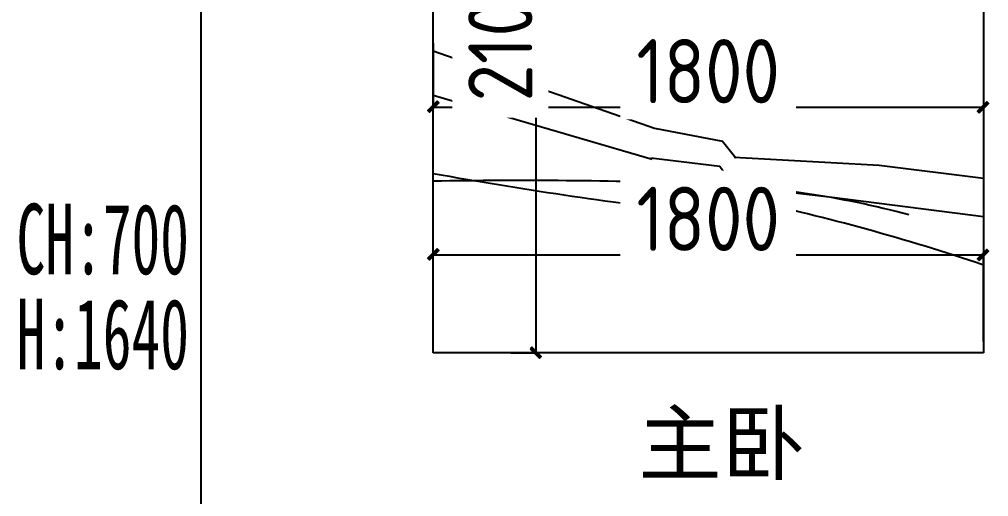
# Model space of a CAD drawing. Extents: x -74236 to 286982, y -14633 to 132816.
# Drawn here: x 116871 to 120041, y 112355 to 113915 of the extents above; entities that cross this region are included whole.
import ezdxf

# ---------------------------------------------------------------- set-up
doc = ezdxf.new("R2010")
doc.units = 0
doc.header["$LTSCALE"] = 10
doc.header["$MEASUREMENT"] = 0
doc.header["$PDSIZE"] = 5
for name, color, linetype in [('0内标注', 250, 'Continuous'), ('1活动家具', 4, 'Continuous'), ('8强弱电布置', 3, 'Continuous'), ('图框', 4, 'Continuous'), ('家具尺寸', 7, 'Continuous')]:
    doc.layers.add(name, color=color, linetype=linetype)
doc.styles.add('pw50', font='simhei.ttf', dxfattribs={"height": 100})
doc.styles.get("Standard").update_dxf_attribs({"font": 'gbenor.shx', "bigfont": 'gbcbig.shx'})
doc.styles.add('仿宋', font='', dxfattribs={"width": 0.6, "height": 240})
doc.styles.get('仿宋').set_extended_font_data('SimSun')
doc.dimstyles.new('wl20', dxfattribs={"dimscale": 60, "dimtxt": 1.8, "dimasz": 0.03, "dimexe": 0, "dimexo": 0.625, "dimgap": 0.2, "dimtad": 1, "dimdec": 0, "dimrnd": 0.05, "dimdsep": 46, "dimtxsty": 'Standard', "dimblk": 'BZ', "dimcen": 0.06, "dimclrd": 127, "dimclre": 127, "dimclrt": 1, "dimadec": 0, "dimazin": 0, "dimtfac": 1, "dimtdec": 0, "dimtix": 1, "dimtmove": 2, "dimatfit": 3, "dimldrblk": 'jt', "dimfxl": 1, "dimtvp": 1, "dimtfill": 1, "dimtolj": 1, "dimtzin": 0, "dimarcsym": 0})

# ---------------------------------------------------------------- blocks, each defined once
blk = doc.blocks.new('fdgfsz')
at = {"color": 8}
blk.add_line((141882.2, 91197.6), (141882.2, 98877.6), dxfattribs=at)
at = {"layer": '1活动家具', "color": 8}
for p, q in [((142641, 96777.6), (142641, 98877.6)), ((144441, 98877.6), (144441, 96777.6)), ((142641, 97764.8), (143365.5, 97512.1)), ((142641, 97620), (143357.8, 97410.6)), ((143365.5, 97512.1), (143588, 97470.1)), ((143588, 97470.1), (143631.2, 97415.3)), ((143353.7, 97414.8), (143578.8, 97387.5)), ((143626.1, 97417.2), (144100, 97391.5)), ((143578.8, 97387.5), (143622.8, 97324.6)), ((144100, 97391.5), (144441, 97348.9)), ((143619.9, 97325.2), (143946.1, 97287.1)), ((143946.1, 97287.1), (144441, 97223.2)), ((144441, 96777.6), (142641, 96777.6))]:
    blk.add_line(p, q, dxfattribs=at)
for centre, radius, start, end in [((145117.2, 111137), 13993.3, 259.80743, 263.35809), ((142922.9, 79612.5), 17728.7, 88.08773, 90.91112), ((143395.8, 94202.5), 3131, 75.1698, 87.8286), ((143671.9, 96814.6), 462, 89.7521, 112.2721), ((142246.2, 90592.4), 6834.3, 71.26807, 77.96658)]:
    blk.add_arc(centre, radius, start, end, dxfattribs=at)
at = {"layer": '0内标注', "color": 8, "style": '仿宋', "width": 0.6}
for s, p in [('CH:700', (141278.4, 97034.9)), ('H:1640', (141278.4, 96724.6))]:
    blk.add_text(s, height=230.4, dxfattribs=at).set_placement(p)
at = {"layer": '1活动家具', "color": 8, "style": 'pw50'}
blk.add_text('主卧', height=200, dxfattribs=at).set_placement((143312.7, 96382.6))
blk = doc.blocks.new('BZ')
at = {"layer": '图框', "linetype": 'Continuous'}
blk.add_hatch(color=2, dxfattribs=at).paths.add_polyline_path([(9.6, 6.5), (6.6, 9.4), (-10.5, -7.5), (-7.4, -10.7)])
blk.add_lwpolyline([(-7.4, -10.7), (9.6, 6.5), (6.6, 9.4), (-10.5, -7.5), (-7.4, -10.7)], dxfattribs=at)
blk = doc.blocks.new('*D484')
at = {"layer": '8强弱电布置', "color": 127, "lineweight": -2, "transparency": 16777216}
for p, q in [((118223.8, 113837.1), (118223.8, 113628.3)), ((120023.8, 113837.1), (120023.8, 113628.3)), ((118225.6, 113628.3), (120022, 113628.3))]:
    blk.add_line(p, q, dxfattribs=at)
at = {"layer": 'Defpoints', "color": 0, "transparency": 16777216}
for p in [(118223.8, 113874.6), (120023.8, 113874.6), (120023.8, 113628.3)]:
    blk.add_point(p, dxfattribs=at)
at = {"layer": '8强弱电布置', "color": 127, "lineweight": -2, "transparency": 16777216, "xscale": 1.8, "yscale": 1.8, "zscale": 1.8, "rotation": 180}
blk.add_blockref('BZ', (118223.8, 113628.3), dxfattribs=at)
at = {"layer": '8强弱电布置', "color": 127, "lineweight": -2, "transparency": 16777216, "xscale": 1.8, "yscale": 1.8, "zscale": 1.8}
blk.add_blockref('BZ', (120023.8, 113628.3), dxfattribs=at)
at = {"layer": '8强弱电布置', "color": 1, "transparency": 16777216, "insert": (119123.8, 113745.3), "char_height": 210, "attachment_point": 5, "bg_fill": 3, "box_fill_scale": 1.25, "bg_fill_color": 256, "bg_fill_true_color": 13158600, "bg_fill_transparency": 0}
blk.add_mtext('\\A1;1800', dxfattribs=at)
blk = doc.blocks.new('jt')
at = {"layer": '图框', "linetype": 'Continuous'}
blk.add_hatch(color=2, dxfattribs=at).paths.add_polyline_path([(-22, 17.7), (-16.7, 22.2), (0, 0), (-16.7, -22), (-22, -17.6), (-5.7, 0)])
blk.add_lwpolyline([(-22, 17.7), (-16.7, 22.2), (0, 0), (-16.7, -22), (-22, -17.6), (-5.7, 0), (-22, 17.7)], dxfattribs=at)
blk = doc.blocks.new('*D561')
at = {"layer": 'Defpoints', "color": 0, "transparency": 16777216}
for p in [(120023.8, 113145.7), (118223.8, 112824.6), (120023.8, 112824.6)]:
    blk.add_point(p, dxfattribs=at)
at = {"layer": '家具尺寸', "color": 127, "lineweight": -2, "transparency": 16777216}
for p, q in [((118223.8, 112862.1), (118223.8, 113145.7)), ((118225.6, 113145.7), (120022, 113145.7)), ((120023.8, 112862.1), (120023.8, 113145.7))]:
    blk.add_line(p, q, dxfattribs=at)
at = {"layer": '家具尺寸', "color": 127, "lineweight": -2, "transparency": 16777216, "xscale": 1.8, "yscale": 1.8, "zscale": 1.8, "rotation": 180}
blk.add_blockref('BZ', (118223.8, 113145.7), dxfattribs=at)
at = {"layer": '家具尺寸', "color": 127, "lineweight": -2, "transparency": 16777216, "xscale": 1.8, "yscale": 1.8, "zscale": 1.8}
blk.add_blockref('BZ', (120023.8, 113145.7), dxfattribs=at)
at = {"layer": '家具尺寸', "color": 1, "transparency": 16777216, "insert": (119123.8, 113262.7), "char_height": 210, "attachment_point": 5, "bg_fill": 3, "box_fill_scale": 1.25, "bg_fill_color": 256, "bg_fill_true_color": 13158600, "bg_fill_transparency": 0}
blk.add_mtext('\\A1;1800', dxfattribs=at)
blk = doc.blocks.new('*D562')
at = {"layer": 'Defpoints', "color": 0, "transparency": 16777216}
for p in [(118440.3, 114924.6), (118560.8, 114924.6), (118440.3, 112824.6)]:
    blk.add_point(p, dxfattribs=at)
at = {"layer": '家具尺寸', "color": 127, "lineweight": -2, "transparency": 16777216}
for p, q in [((118477.8, 114924.6), (118560.8, 114924.6)), ((118560.8, 112826.4), (118560.8, 114922.8)), ((118477.8, 112824.6), (118560.8, 112824.6))]:
    blk.add_line(p, q, dxfattribs=at)
at = {"layer": '家具尺寸', "color": 127, "lineweight": -2, "transparency": 16777216, "xscale": 1.8, "yscale": 1.8, "zscale": 1.8}
for p, rotation in [((118560.8, 114924.6), 90), ((118560.8, 112824.6), 270)]:
    blk.add_blockref('BZ', p, dxfattribs=dict(at, rotation=rotation))
at = {"layer": '家具尺寸', "color": 1, "transparency": 16777216, "insert": (118443.8, 113874.6), "char_height": 210, "attachment_point": 5, "rotation": 90, "bg_fill": 3, "box_fill_scale": 1.25, "bg_fill_color": 256, "bg_fill_true_color": 13158600, "bg_fill_transparency": 0}
blk.add_mtext('\\A1;2100', dxfattribs=at)

msp = doc.modelspace()

# ---------------------------------------------------------------- block references
at = {"color": 253}
msp.add_blockref('fdgfsz', (-24417.2, 16047), dxfattribs=at)

# ---------------------------------------------------------------- next in the draw order: dimensions: what is measured, and where the dimension line sits
at = {"layer": '8强弱电布置', "color": 253}
dim = msp.add_linear_dim(base=(120023.8, 113628.3), p1=(118223.8, 113874.6), p2=(120023.8, 113874.6), dimstyle='wl20', override={"dimtxt": 3.5, "dimfxl": 300, "dimfxlon": 1, "dimarcsym": 1}, dxfattribs=at)
dim.commit()
dim.dimension.update_dxf_attribs({"geometry": '*D484', "text_midpoint": (119123.8, 113745.3)})
at = {"layer": '家具尺寸', "color": 6}
dim = msp.add_linear_dim(base=(120023.8, 113145.7), p1=(118223.8, 112824.6), p2=(120023.8, 112824.6), dimstyle='wl20', override={"dimtxt": 3.5, "dimfxl": 300, "dimfxlon": 1, "dimarcsym": 1}, dxfattribs=at)
dim.commit()
dim.dimension.update_dxf_attribs({"geometry": '*D561', "text_midpoint": (119123.8, 113262.7)})

# ---------------------------------------------------------------- next in the draw order: dimensions: what is measured, and where the dimension line sits
dim = msp.add_linear_dim(base=(118560.8, 114924.6), p1=(118440.3, 112824.6), p2=(118440.3, 114924.6), angle=90, dimstyle='wl20', override={"dimtxt": 3.5, "dimfxl": 300, "dimfxlon": 1, "dimarcsym": 1}, dxfattribs=at)
dim.commit()
dim.dimension.update_dxf_attribs({"geometry": '*D562', "text_midpoint": (118443.8, 113874.6)})

doc.saveas('drawing.dxf')
